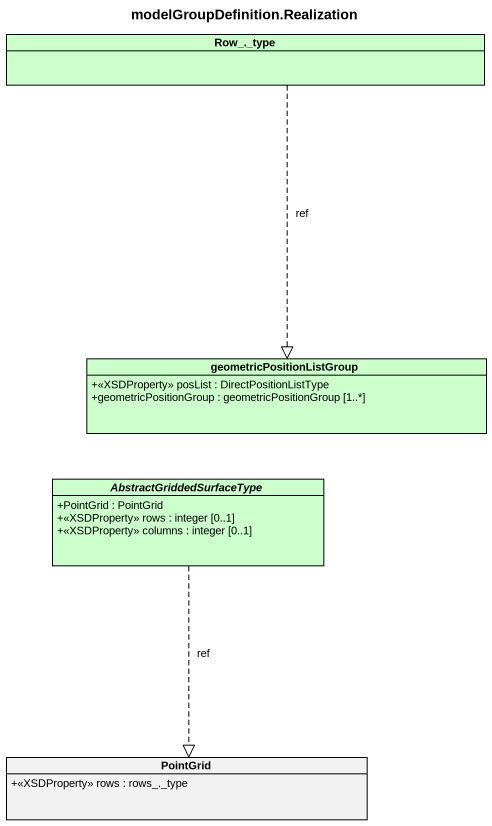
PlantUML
@startuml
title modelGroupDefinition.Realization
hide circle
hide empty members
skinparam classAttributeIconSize 0
class "Row_._type" as Row_type #CCFFCC
class geometricPositionListGroup #CCFFCC {
  +<<XSDProperty>> posList : DirectPositionListType
  +geometricPositionGroup : geometricPositionGroup [1..*]
}
abstract class AbstractGriddedSurfaceType #CCFFCC {
  +PointGrid : PointGrid
  +<<XSDProperty>> rows : integer [0..1]
  +<<XSDProperty>> columns : integer [0..1]
}
class PointGrid {
  +<<XSDProperty>> rows : rows_._type
}
Row_type ..|> geometricPositionListGroup : ref
AbstractGriddedSurfaceType ..|> PointGrid : ref
@enduml
